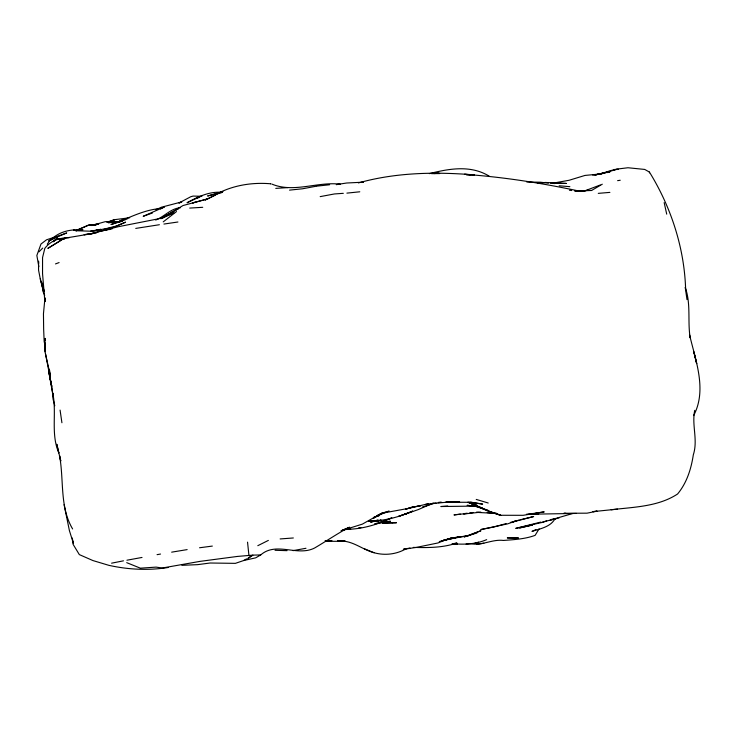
<?xml version="1.0" encoding="UTF-8"?>
<svg xmlns="http://www.w3.org/2000/svg" width="737" height="737" viewBox="0 0 737 737"><rect width="100%" height="100%" fill="white"/><g stroke="black" fill="none" stroke-linecap="round" stroke-linejoin="round"><path stroke-width="1.11" d="M45.233 301.488L45.261 298.209M44.846 298.034L44.662 301.433L44.819 298.098M44.92 342.954L45.252 351.733M44.948 343.027L44.662 347.367L44.727 344.428L45.436 347.717M694.733 410.352C691.555 425.129 698.179 439.934 693.314 454.858C691.159 468.972 686.838 482.818 677.589 493.993C658.058 506.816 633.645 507.028 611.139 509.764M693.646 415.557C707.152 390.011 695.682 361.029 689.602 334.92M554.979 518.774C550.603 526.973 540.046 528.761 531.976 531.423L535.974 529.534M47.325 244.187L49.748 240.354L55.008 237.176L66.717 232.938L56.878 237.13M539.097 528.853L535.136 535.338C525.334 539.014 514.076 539.668 503.472 540.442C492.04 539.014 481.685 546.089 470.353 543.648M53.377 241.773L57.366 237.618L53.543 241.441M38.978 251.833L42.718 248.056M176.511 211.547L163.218 221.874M247.291 559.097L252.846 555.127L260.695 554.943C276.366 541.207 297.324 556.85 314.598 548.015C326.03 541.299 337.131 533.791 348.785 527.443M61.788 239.866L47.85 248.378L64.147 238.291L90.052 233.97L118.242 226.729L159.284 218.64L173.849 212.901L166.774 216.144M381.877 513.099L362.346 524.136L341.019 530.797L349.66 527.176M379.914 514.288L373.023 518.461L381.95 513.477L377.786 515.145M160.896 218.778L183.016 205.54L207.226 199.008L215.149 195.139L206.526 199.487M164.802 216.586L172.421 212.063L162.26 217.866M181.901 565.325L197.571 564.653L210.1 563.013L235.389 563.354L243.754 560.507L246.48 558.895M248.295 557.817L252.846 555.127L237.554 556.417L200.068 561.364L162.223 568.024L156.087 567.112L140.362 568.172L126.718 562.663M574.888 190.69L591.59 190.468L602.304 184.195M260.695 554.943L255.693 557.835L243.754 560.507M161.127 218.493L178.308 208.764L176.373 209.732M54.455 238.005L48.771 240.842L54.446 238.143M55.441 237.443L50.844 239.829C59.789 231.031 70.992 229.198 82.995 229.815L78.795 230.386M160.454 208.995L164.443 206.922L143.199 216.31L152.448 212.993M257.803 545.693L268.36 540.405M76.261 230.524L88.062 225.356L97.92 224.076M155.673 220.059C164.452 216.678 170.735 208.359 180.547 207.705M162.941 217.959L165.816 216.595M406.373 548.595C396.699 554.362 384.889 555.744 374.083 552.741C363.304 549.885 354.294 541.888 342.926 541.105L344.612 541.244M109.389 222.012L114.613 219.663L129.703 217.765M108.588 222.261L114.613 219.663L106.791 222.159M412.6 511.137C398.699 517.319 383.701 521.05 368.436 521.197L379.187 520.276L370.61 522.183L377.897 519.99M98.694 224.149L88.062 225.356L78.168 229.585M377.372 515.808L389.044 510.934M412.536 511.146L404.77 514.306L418.229 509.608L433.19 503.122M391.743 517.918C376.874 524.836 361.047 529.544 344.538 529.359M476.876 533.026L464.135 536.951L480.985 530.686L468.317 535.67L446.493 539.521L437.962 542.966L416.23 547.434L403.342 549.332L405.304 548.678M380.845 520.027L376.81 521.621L380.974 520.129M572.511 513.569L541.658 522.542L515.753 528.374L540.829 522.072M600.25 185.005L584.57 190.938L574.952 190.819L591.59 190.468M55.505 263.92L59.098 262.575M378.8 522.745L391.651 517.918M541.658 522.542L546.688 520.755M412.996 506.743L405.774 509.156L414.443 506.66M55.883 236.724L46.505 239.811L40.986 244.03L36.85 255.481L38.858 266.72M385.948 511.939L381.812 513.274L409.321 508.244L428.455 503.693M181.744 202.122L178.907 203.025L190.763 196.733L193.085 196.079L201.901 196.291M606.873 172.67L610.135 171.647M375.704 516.655L379.279 515.532L373.843 517.208M422.264 507.074L434.01 503.389M450.574 538.231L441.878 540.967L459.455 536.858L450.574 538.231L468.317 535.67M413.273 547.407C427.939 547.784 442.845 547.849 456.903 542.985L452.859 543.74C464.319 544.671 475.964 544.228 486.678 539.641M474.508 543.381L478.553 542.146M118.27 222.104L122.489 221.266M512.593 521.971L516.287 520.866L507.655 523.86L480.828 529.553L493.965 526.973L506.089 523.611M554.675 519.134L559.365 517.743M358.366 182.933C395.953 172.357 435.834 171.712 474.545 174.927L464.457 174.31C503.693 177.027 542.681 183.218 581.06 191.482L574.906 190.911M439.289 541.575L442.44 540.672M377.777 523.03L374.709 523.906L390.481 521.252L380.485 522.358L384.686 521.916M446.493 539.521L443.453 540.387L455.245 537.688L452.103 538.13M109.122 229.603L112.448 228.663M192.468 203.007L195.167 202.251M443.517 540.368L451.053 538.277M549.949 520.368L555.035 518.949L550.769 519.53M192.606 202.97L207.226 199.008M510.373 522.441L519.18 520.064M610.162 171.583L594.98 174.899L610.144 171.537M90.052 233.97L105.557 229.889M94.732 230.884L100.711 229.318L90.688 231.206L76.648 230.764L73.636 230.055L76.537 230.921M181.449 201.984L161.302 207.244L155.958 209.769L158.363 208.746C141.458 210.561 126.782 219.248 110.974 224.545L120.094 221.726L108.201 222.675L119.587 222.04L105.28 221.662L91.646 225.513L96.169 224.776M219.221 193.048L207.604 195.987L222.906 191.62L214.338 195.342C231.307 185.503 251.547 182.067 270.94 183.808L270.59 183.789M512.786 521.962L533.671 516.545L520.285 519.769M79.467 230.312L81.531 229.824L78.168 230.34M127.234 218.926L119.974 220.649L125.428 219.783M587.896 190.174L584.57 190.938L574.924 190.662M103.521 229.483L114.032 227.116L125.566 222.159L116.658 225.955L105.05 228.875L90.688 231.206L101.393 229.861M412.674 507.001L414.498 506.586M115.341 222.298L123.051 220.584M111.591 563.169L123.484 560.829M110.504 229.198L102.71 230.653L106.948 229.935M320.18 196.622L334.451 193.951L343.304 193.334M404.53 549.047L409.993 548.024M316.062 186.258L302.52 188.783L289.54 190.128M293.04 550.64L305.984 548.273M429.395 173.628C449.377 168.57 470.906 164.812 489.479 176.336M126.921 560.212L142.02 557.448M592.723 175.102C601.134 174.66 608.698 170.33 616.906 169.307M157.064 554.657L160.528 554.049M135.746 228.406L159.385 224.73M171.657 552.16L187.152 549.609M416.083 506.531L420.495 505.812L412.849 507.028L415.005 506.697M617.606 180.666L620.232 180.243M460.367 514.094L453.955 514.933L467.977 513.348M470.068 513.007L473.209 512.51M594.98 174.899L597.145 174.558M599.301 174.218L601.466 173.877M64.128 238.981L57.689 239.193L59.264 239.663L64.755 238.834M530.778 513.818L533.671 513.376M361.425 182.481L363.461 182.177L346.703 183.006L336.275 184.6L340.181 184.186C317.454 181.422 293.814 193.251 271.944 184.121M163.936 224.048L177.93 222.003M96.51 232.892L84.092 234.67L92.88 233.657M534.73 513.228L544.21 511.874L523.141 515.31L500.672 515.274L489.211 511.699L477.235 506.273L471.671 505.085L488.723 510.686L477.235 506.273M483.859 543.27L476.673 544.265M425.396 504.403L436.092 503.002M438.331 502.689L441.675 502.219M199.552 547.766L212.339 546.08M537.384 183.485L545.306 182.454L566.32 183.43L555.836 183.283L559.494 182.951L553.929 183.577M463.582 513.68L466.779 513.274M469.976 512.86L472.113 512.583M433.992 173.591L439.243 173.25L432.435 173.545M168.147 567.49C148.45 570.641 128.256 569.637 108.818 565.325L92.917 560.562L79.329 554.602L73.129 544.385L72.355 538.047M592.972 511.616L597.127 511.156L587.03 513.173L564.201 513.284M463.776 514.011L478.037 512.455L496.775 513.44M316.643 186.157L329.632 184.757M593.092 511.616L617.495 509.129M343.055 529.829L350.665 529.028L344.925 529.313M346.897 193.122L359.785 191.795M431.633 503.629L448.225 502.072L459.639 502.008L445.977 502.109L448.225 502.072M466.07 544.118L470.215 543.74M198.972 197.608L196.853 197.783L200.289 196.567L187.032 202.758C197.663 196.908 209.271 191.279 221.754 192.329M598.278 193.361L609.886 192.385M438.285 502.431L440.533 502.247M59.264 239.663L62.654 239.396M447.746 505.997L440.883 506.531L477.134 506.061M221.984 192.468L217.507 192.79L221.8 192.624M280.134 538.94L293.344 537.973M275.767 188.377L287.826 187.613M189.713 208.083L202.721 207.309M618.242 169.317L613.893 169.556L618.5 169.436M557.513 182.923L553.063 183.145L569.139 180.261L584.985 175.434L601.65 173.831L617.809 168.985L627.979 167.75L644.737 169.436L649.426 172.071C671.296 207.493 684.618 248.701 685.659 290.433M431.016 173.582L439.648 173.591M88.062 225.356L90.329 225.255M92.595 225.144L95.994 224.988M550.456 183.163L557.338 182.877M326.169 541.336L344.345 541.28M526.826 182.039L540.267 182.205L548.429 183.135M576.527 513.431L527.885 514.251M471.044 502.293L445.811 502.229M476.452 512.16L480.773 512.123M526.458 514.251L538.6 514.131M69.121 237.729C59.706 237.581 50.641 240.649 44.81 248.387L42.553 257.545L42.543 273.547L44.745 300.245L43.455 313.778L43.649 329.236L44.165 341.48L45.418 347.652M325.109 540.608L331.945 540.589M563.833 513.274L565.887 513.293M466.521 174.899L470.584 174.991M275.039 550.272L287.062 550.659M344.52 540.829L337.638 540.58L345.063 540.857M358.864 527.6L360.881 527.692M452.085 543.666L457.437 543.97L454.121 543.565M569.867 186.664L559.18 185.788M471.569 505.656L467.12 505.333L479.363 506.89M496.637 513.422L487.194 512.602M569.434 190.247L571.654 190.524M469.662 502.219L482.643 504.099L471.072 502.201M476.231 499.419L488.216 503.012M467.627 502.284L477.152 505.435L468.373 502.275L483.085 508.604L470.565 502.92M364.447 548.816L374.083 552.741M72.613 528.963C59.448 506.734 64.137 479.925 59.494 455.53L60.784 460.911M43.419 292.294L41.502 281.737L43.419 292.294L44.699 295.426M44.478 291.41L40.738 281.322L38.564 270.147L38.527 261.156L38.711 263.376M689.602 335.759L690.154 337.804C687.474 321.065 691.122 303.874 685.244 287.448L686.995 299.6M44.699 344.345L45.289 346.565M53.221 393.678L53.423 400.366L54.778 405.746M45.547 353.917L51.645 385.921L48.633 371.365L51.645 385.921L53.423 400.366M60.729 460.901L56.813 444.383M51.019 383.397L51.82 386.676M40.314 278.669L42.857 289.272M56.813 444.319L58.868 453.015C50.098 432.997 57.56 411.062 52.124 390.417L49.923 378.192L49.204 369.219M64.082 504.633L69.416 530.668L73.322 543.169L73.009 541.087M664.166 202.583L666.709 214.154M60.075 410.085L61.917 422.752M49.545 370.112L50.309 375.446L44.791 350.84L45.086 338.384L45.381 340.558M247.549 542.146L248.894 555.154M649.426 172.071L649.454 172.836M207.189 198.898L205.42 199.92L207.189 198.898M408.464 512.851L398.68 516.342L408.464 512.851M532.492 525.02L519.696 527.932L532.492 525.02M518.332 538.01L507.388 537.881L518.332 538.01M392.231 522.809L382.282 523.067L396.497 522.745L392.231 522.809M500.672 515.274L488.345 510.999L500.672 515.274M696.649 363.544L693.839 351.918L696.649 363.544"/></g></svg>
